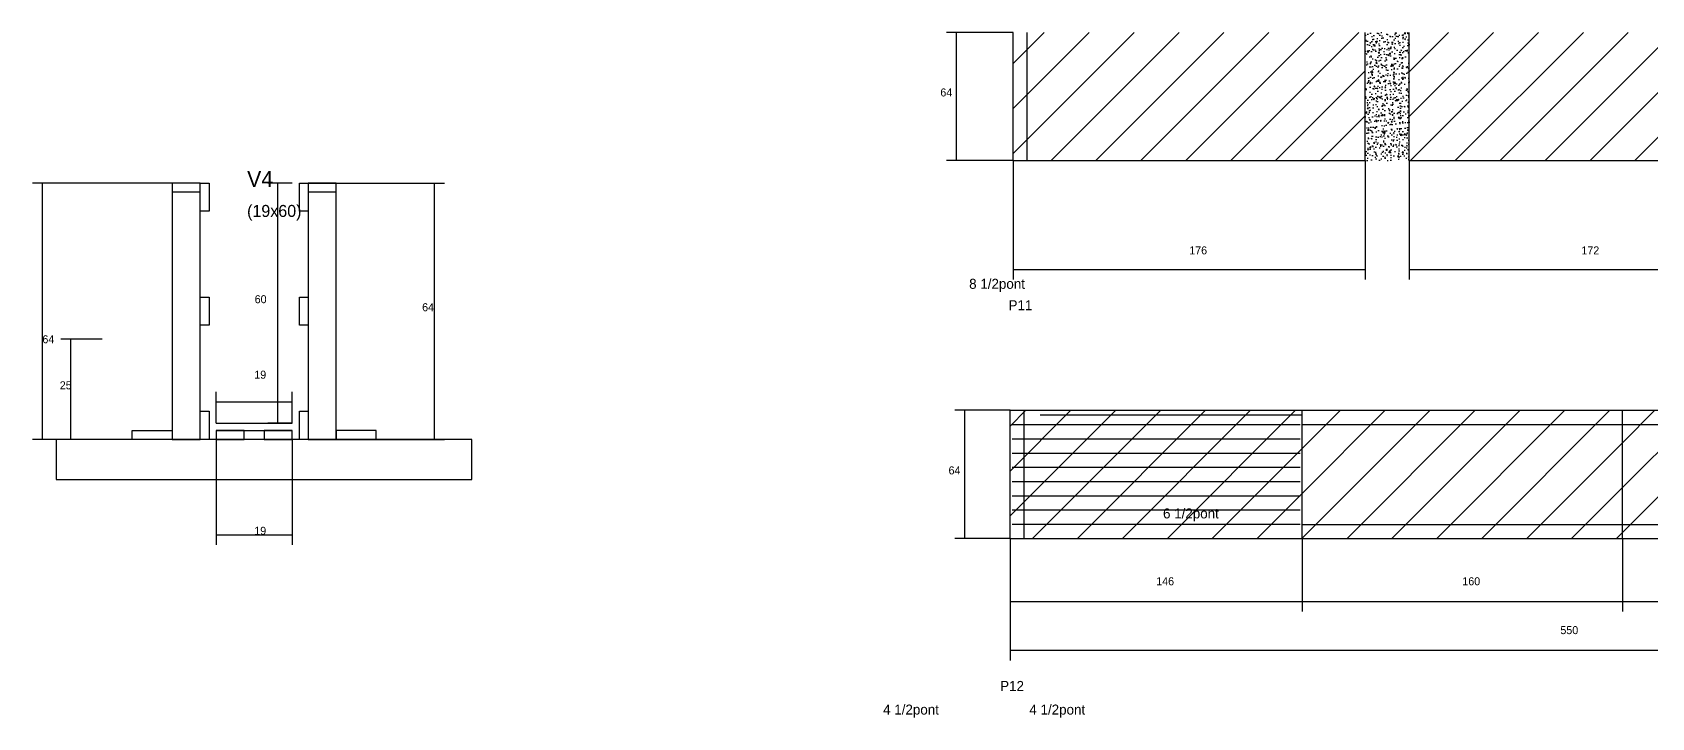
# Model space of a CAD drawing. Header units: metres. Extents: x -2848 to 22762, y -49062 to 1016.
# Drawn here: x -107 to 702, y -26660 to -26318 of the extents above; entities that cross this region are included whole.
import ezdxf

# ---------------------------------------------------------------- set-up
doc = ezdxf.new("R2010")
doc.units = ezdxf.units.M
for name, color, linetype in [('COTA', 4, 'Continuous'), ('Cota Seção (2x)', 4, 'Continuous'), ('Hachura', 253, 'Continuous'), ('Madeira', 126, 'Continuous'), ('NOMENCLATURA', 7, 'Continuous'), ('Painéis', 200, 'Continuous'), ('SARR_2.2x7', 40, 'Continuous'), ('Texto Seção', 7, 'Continuous')]:
    doc.layers.add(name, color=color, linetype=linetype)

msp = doc.modelspace()

# ---------------------------------------------------------------- hatches: boundary and pattern name
at = {"layer": 'COTA'}
h = msp.add_hatch(dxfattribs=at)
h.set_pattern_fill('AR-CONC', scale=0.03)
h.paths.add_polyline_path([(580.9, -26317.8), (558.9, -26317.8), (558.9, -26381.8), (580.9, -26381.8)])
at = {"layer": 'Hachura'}
h = msp.add_hatch(dxfattribs=at)
h.set_pattern_fill('ANSI31', scale=5)
h.paths.add_polyline_path([(558.9, -26317.8), (382.9, -26317.8), (382.9, -26381.8), (558.9, -26381.8)])
h = msp.add_hatch(dxfattribs=at)
h.set_pattern_fill('ANSI31', scale=5)
h.paths.add_polyline_path([(752.9, -26317.8), (580.9, -26317.8), (580.9, -26381.8), (752.9, -26381.8)])
h = msp.add_hatch(dxfattribs=at)
h.set_pattern_fill('ANSI31', scale=5)
h.paths.add_polyline_path([(527.4, -26570.6), (527.4, -26506.6), (381.4, -26506.6), (381.4, -26570.6)])
h = msp.add_hatch(dxfattribs=at)
h.set_pattern_fill('ANSI31', scale=5)
h.paths.add_polyline_path([(687.4, -26506.6), (527.4, -26506.6), (527.4, -26570.6), (687.4, -26570.6)])
h = msp.add_hatch(dxfattribs=at)
h.set_pattern_fill('ANSI31', scale=5)
h.paths.add_polyline_path([(931.4, -26506.6), (687.4, -26506.6), (687.4, -26570.6), (931.4, -26570.6)])

# ---------------------------------------------------------------- linework, layer by layer
at = {"layer": 'COTA'}
for p, q in [((382.9, -26317.8), (349.6, -26317.8)), ((354.6, -26381.8), (354.6, -26317.8)), ((382.9, -26381.8), (349.6, -26381.8)), ((382.9, -26381.8), (382.9, -26441.3)), ((558.9, -26381.8), (558.9, -26441.3)), ((580.9, -26381.8), (580.9, -26441.3)), ((-23.4, -26393.1), (-107.3, -26393.1)), ((-102.3, -26521.1), (-102.3, -26393.1)), ((30.6, -26393.1), (98.6, -26393.1)), ((93.6, -26521.1), (93.6, -26393.1)), ((382.9, -26436.3), (558.9, -26436.3)), ((580.9, -26436.3), (752.9, -26436.3)), ((-72.5, -26471), (-93.1, -26471)), ((-88.1, -26521.1), (-88.1, -26471)), ((381.4, -26506.6), (353.7, -26506.6)), ((358.7, -26570.6), (358.7, -26506.6)), ((-23.4, -26521.1), (-107.3, -26521.1)), ((-57.5, -26521.1), (-93.1, -26521.1)), ((-15.4, -26521.1), (-15.4, -26573.8)), ((22.6, -26521.1), (22.6, -26573.8)), ((30.6, -26521.1), (98.6, -26521.1)), ((-15.4, -26568.8), (22.6, -26568.8)), ((381.4, -26570.6), (353.7, -26570.6)), ((381.4, -26570.6), (381.4, -26607.1)), ((381.4, -26570.6), (381.4, -26631.5)), ((527.4, -26570.6), (527.4, -26607.1)), ((527.4, -26570.6), (527.4, -26607.1)), ((687.4, -26570.6), (687.4, -26607.1)), ((687.4, -26570.6), (687.4, -26607.1)), ((381.4, -26602.1), (527.4, -26602.1)), ((527.4, -26602.1), (687.4, -26602.1)), ((687.4, -26602.1), (931.4, -26602.1)), ((381.4, -26626.5), (931.4, -26626.5))]:
    msp.add_line(p, q, dxfattribs=at)
at = {"layer": 'Cota Seção (2x)'}
for p, q in [((22.6, -26393.1), (10.3, -26393.1)), ((15.3, -26513.1), (15.3, -26393.1)), ((-15.4, -26513.1), (-15.4, -26497.3)), ((-15.4, -26502.3), (22.6, -26502.3)), ((22.6, -26513.1), (22.6, -26497.3)), ((22.6, -26513.1), (10.3, -26513.1))]:
    msp.add_line(p, q, dxfattribs=at)
at = {"layer": 'Madeira'}
for points in [[(-37.4, -26393.1), (-37.4, -26397.5), (-23.4, -26397.5), (-23.4, -26393.1)], [(-37.4, -26521.1), (-23.4, -26521.1), (-23.4, -26393.1), (-37.4, -26393.1)], [(-19, -26393.1), (-19, -26407.1), (-23.4, -26407.1), (-23.4, -26393.1)], [(30.6, -26393.1), (30.6, -26407.1), (26.2, -26407.1), (26.2, -26393.1)], [(30.6, -26393.1), (30.6, -26397.5), (44.6, -26397.5), (44.6, -26393.1)], [(30.6, -26521.1), (44.6, -26521.1), (44.6, -26393.1), (30.6, -26393.1)], [(-19, -26450.1), (-19, -26464.1), (-23.4, -26464.1), (-23.4, -26450.1)], [(30.6, -26450.1), (30.6, -26464.1), (26.2, -26464.1), (26.2, -26450.1)], [(-19, -26507.1), (-19, -26521.1), (-23.4, -26521.1), (-23.4, -26507.1)], [(30.6, -26507.1), (30.6, -26521.1), (26.2, -26521.1), (26.2, -26507.1)], [(-57.5, -26521.1), (-57.5, -26516.7), (-37.5, -26516.7), (-37.5, -26521.1)], [(-1.4, -26516.7), (-15.4, -26516.7), (-15.4, -26521.1), (-1.4, -26521.1)], [(22.6, -26516.7), (8.6, -26516.7), (8.6, -26521.1), (22.6, -26521.1)], [(64.6, -26521.1), (64.6, -26516.7), (44.6, -26516.7), (44.6, -26521.1)], [(-95.4, -26541.1), (112.4, -26541.1), (112.4, -26521.1), (-95.4, -26521.1)]]:
    msp.add_lwpolyline(points, close=True, dxfattribs=at)
at = {"layer": 'Painéis'}
for p, q in [((382.9, -26381.8), (382.9, -26317.8)), ((558.9, -26381.8), (558.9, -26317.8)), ((580.9, -26381.8), (580.9, -26317.8)), ((382.9, -26381.8), (558.9, -26381.8)), ((580.9, -26381.8), (752.9, -26381.8)), ((381.4, -26506.6), (687.4, -26506.6)), ((381.4, -26570.6), (381.4, -26506.6)), ((527.4, -26570.6), (527.4, -26506.6)), ((687.4, -26506.6), (931.4, -26506.6)), ((687.4, -26570.6), (687.4, -26506.6)), ((-15.4, -26513.1), (22.6, -26513.1)), ((-15.4, -26516.7), (22.6, -26516.7)), ((381.4, -26570.6), (527.4, -26570.6)), ((527.4, -26570.6), (687.4, -26570.6)), ((687.4, -26570.6), (931.4, -26570.6))]:
    msp.add_line(p, q, dxfattribs=at)
at = {"layer": 'SARR_2.2x7'}
for p, q in [((389.9, -26381.8), (389.9, -26317.8)), ((388.4, -26570.6), (388.4, -26506.6)), ((396.4, -26508.8), (527.4, -26508.8)), ((382.4, -26513.71), (526.4, -26513.71)), ((527.4, -26513.6), (687.4, -26513.6)), ((687.4, -26513.6), (924.4, -26513.6)), ((382.4, -26520.82), (526.4, -26520.82)), ((382.4, -26527.93), (526.4, -26527.93)), ((382.4, -26535.04), (526.4, -26535.04)), ((382.4, -26542.16), (526.4, -26542.16)), ((382.4, -26549.27), (526.4, -26549.27)), ((382.4, -26556.38), (526.4, -26556.38)), ((382.4, -26563.49), (526.4, -26563.49)), ((527.4, -26563.6), (687.4, -26563.6)), ((687.4, -26563.6), (924.4, -26563.6))]:
    msp.add_line(p, q, dxfattribs=at)

# ---------------------------------------------------------------- texts
at = {"layer": 'COTA'}
for s, p in [('64', (346.5, -26349.8)), ('176', (470.9, -26428.7)), ('172', (666.9, -26428.7)), ('64', (87.5, -26457.1)), ('64', (-102.3, -26473.1)), ('25', (-93.6, -26496.1)), ('64', (350.6, -26538.6)), ('19', (3.6, -26568.8)), ('146', (454.4, -26594)), ('160', (607.4, -26594)), ('550', (656.4, -26618.4))]:
    msp.add_text(s, height=4, dxfattribs=at).set_placement(p)
at = {"layer": 'Cota Seção (2x)'}
for s, p in [('60', (3.8, -26453.1)), ('19', (3.6, -26490.8))]:
    msp.add_text(s, height=4, dxfattribs=at).set_placement(p)
at = {"layer": 'NOMENCLATURA'}
for s, p in [('8 1/2pont', (360.9, -26445.9)), ('P11', (380.6, -26456.6)), ('6 1/2pont', (457.8, -26560.6)), ('P12', (376.4, -26646.8)), ('4 1/2pont', (317.9, -26658.6)), ('4 1/2pont', (391, -26658.6))]:
    msp.add_text(s, height=5, dxfattribs=at).set_placement(p)
at = {"layer": 'Texto Seção'}
for s, height, p in [('V4', 8, (0, -26395)), ('(19x60)', 6, (0, -26410))]:
    msp.add_text(s, height=height, dxfattribs=at).set_placement(p)

doc.saveas('drawing.dxf')
